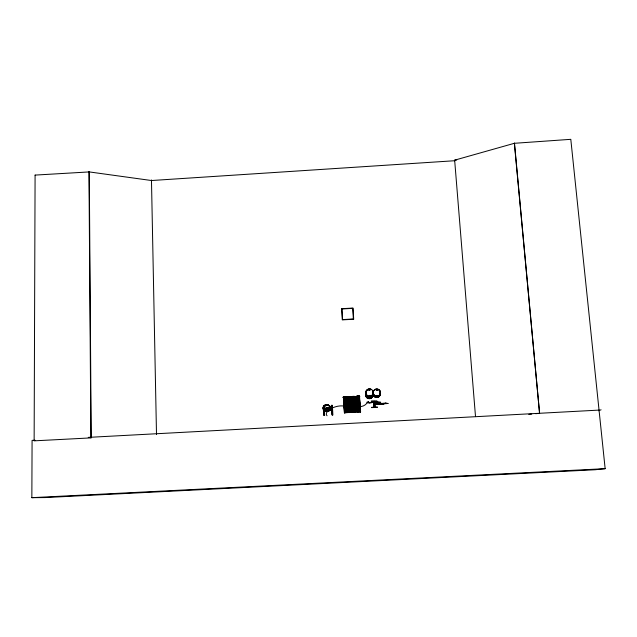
<?xml version="1.0" encoding="UTF-8"?>
<svg xmlns="http://www.w3.org/2000/svg" width="637" height="637" viewBox="0 0 637 637"><rect width="100%" height="100%" fill="white"/><g stroke="black" fill="none" stroke-linecap="round" stroke-linejoin="round"><path stroke-width="0.96" d="M535.653 413.708L539.579 413.325L514.362 143.301L570.8 139.328L605.15 468.673L595.237 469.748L44.94 497.577L31.85 497.672L32.081 440.382L35.035 440.223M35.091 175.095L34.135 440.844L91.21 437.882L89.268 171.918L35.091 175.095L35.465 175.462M359.125 405.435L358.695 406.103L357.946 405.833M346.305 406.127L345.875 406.796L345.127 406.525M377.144 389.613C375.957 388.482 375.846 391.269 377.064 390.266M376.937 389.605L376.793 390.29L376.268 389.924M377.176 390.178L377.168 389.748M376.786 395.84L377.184 395.681M377.343 395.76L376.738 395.545M369.755 389.701L369.476 390.123M369.914 389.86L369.794 389.446M327.617 409.655L327.705 409.265M327.832 410.332L327.92 410.443M330.189 406.828L329.52 410.276L330.093 406.86M371.562 407.33L377.383 407.003M373.792 401.358L374.062 407.194M374.015 404.081L374.19 403.046L374.11 404.606L383.888 404.033L374.102 404.543L374.07 403.962L385.568 403.38L374.333 404.129L374.269 404.654M374.062 404.527L374.166 403.579L374.644 403.675M374.11 404.606L374.23 403.635M374.277 404.583L374.341 404.169M374.667 403.141L374.596 404.049M374.564 404.463L374.691 403.547C373.975 403.707 375.177 404.041 374.349 404.097M374.962 401.851L373.497 402.019L374.954 402.098A5.016 0.47 -3.2 0 0 369.898 402.863L369.07 402.903L371.482 402.775C369.412 402.385 380.185 401.772 378.179 402.409L380.743 402.273L379.915 402.321A5.016 0.47 -3.2 0 0 374.978 402.114L373.505 402.114M374.628 404.455L374.747 404.105M374.914 404.145L374.261 404.407L386.229 403.516M374.795 407.154L374.437 401.326L374.835 407.131M377.016 401.214L371.188 401.206L377.008 401.135M378.521 403.699L380.464 403.54L378.434 404.041L380.353 404.073M378.577 403.635L378.585 403.699M356.983 396.365L355.932 396.612L356.951 397.448L358.886 397.321C361.935 395.688 356.648 396.509 358.082 396.278M348.941 396.827L349.132 396.771M383.681 403.834L383.816 403.285M385.616 403.197L386.317 403.213L386.141 403.707M386.237 403.579C393.021 402.958 376.149 404.455 381.985 403.484M386.285 403.332L385.624 403.261L388.164 403.476M350.358 406.247L350.382 405.737M353.384 405.435L353.36 405.944M368.99 389.541L369.548 390.019M369.707 389.916L369.428 389.326L369.006 389.852M369.38 395.521L369.922 395.346M369.412 395.593L369.993 395.641M324.416 406.51L326.279 405.371L324.058 406.191L323.206 408.556L323.827 410.14C325.26 411.996 328.111 411.709 329.576 410.204M324.066 406.191L323.23 408.58M323.652 408.636L324.424 406.494M327.402 404.702L324.639 405.299L327.434 404.567L329.855 406L330.484 408.659L328.875 411.016M324.774 409.639L325.34 409.503M325.364 409.559L324.926 408.484L324.392 408.516L324.838 409.647M329.926 409.01L329.655 408.229L330.189 408.206L330.515 409.328L324.711 409.296M360.001 411.932L358.878 397.201C361.744 395.394 353.877 395.872 356.943 397.321L358.273 412.051M327.06 411.319L329.464 410.117M350.35 406.231L349.49 406.525M353.384 405.45L354.252 405.156M330.093 408.508L328.644 410.658L326.017 411.207L323.771 409.894L323.214 407.489L325.523 405.005M330.547 409.257L324.822 409.352M374.07 404.017L374.094 403.221L374.747 403.181L374.094 403.444M330.173 406.955L328.238 404.853L325.268 404.726L322.744 407.457L323.381 410.188L325.929 411.661L328.875 411.008M357.811 396.533L358.082 396.318M345.302 405.634L345.127 406.541M358.121 404.941L357.946 405.849M369.747 390.091L368.775 389.772L369.731 389.318M326.001 405.283L326.08 405.713M345.19 397.177C343.263 396.851 349.745 397.05 344.824 396.843M349.283 396.803L347.205 396.915L348.248 397.799L349.108 411.566M345.31 405.65L345.787 405.554M354.18 406.342L354.387 405.236M358.121 404.949L359.133 405.45M344.943 396.708L344.418 396.915M348.248 397.799L350.175 397.671L351.043 396.716L349.227 396.477M353.216 396.27L351.377 396.74L352.436 397.568L354.363 397.44L355.271 396.485L353.336 396.397M539.579 413.325L514.473 143.038M327.115 411.263L325.467 411.008L324.201 410.029L323.668 408.62M353.288 397.345L353.583 397.217M357.66 396.381L358.058 396.325L356.8 396.397M598.477 410.738L601.089 409.806M324.05 405.689L324.599 415.412L323.954 415.443L323.461 405.793L324.074 405.689L324.599 415.412M514.362 143.301L454.722 160.142L454.77 160.723L151.479 180.526L89.268 171.918M324.552 408.811L330.348 408.5L329.512 408.014L324.352 408.349L324.822 409.32M325.22 409.543L324.926 408.484M344.139 398.021L346.074 397.894L346.839 397.018L346.082 398.014L344.147 398.141L343.017 397.321L344.394 397.066L343.009 397.201L344.139 398.021L345.405 412.744M350.812 396.676L351.847 412.362L350.82 396.676L347.157 397.098L348.256 397.918L350.183 397.791L351.051 396.843L348.718 396.923M350.39 405.753L349.418 405.427L349.347 406.446M354.172 406.326L353.352 405.928M327.307 404.774L329.647 406.103M346.114 396.939L345.78 396.962M347.189 410.65L346.257 396.819L346.719 396.899M351.895 412.354L348.543 412.585L347.691 396.771L348.949 412.561M349.052 411.574L348.041 396.867L348.455 396.843M349.88 396.74L351.29 412.402M350.621 396.676L351.449 412.386M353.193 412.33L352.731 412.362L351.664 396.676L355.008 396.445L356.043 412.139L354.992 396.453M353.686 412.298L352.221 396.644L352.675 396.612M354.061 396.509L351.385 396.867L352.444 397.687L354.371 397.568L355.279 396.612L354.291 396.501M359.061 396.23L359.515 396.198L360.598 411.892L357.253 412.115L356.171 396.437L356.624 396.405L357.668 412.091L356.616 396.357M346.679 396.907L347.762 412.577L344.426 412.808L343.383 397.13L343.837 397.106M345.899 396.939L346.831 412.641M347.547 412.577L346.48 396.803L347.396 412.601M349.1 412.553L349.562 412.521L348.495 397.83M349.872 397.719L350.883 412.426L351.329 412.394M355.072 412.195L355.454 412.171M356.091 412.131L355.701 412.155M360.152 411.916L360.566 411.892M326.271 408.19L325.324 408.301L326.16 408.723L329.329 408.413L328.214 408.086M348.097 396.74L349.052 396.485M349.02 396.763L349.586 396.747M343.447 397.13L344.466 412.808M350.008 396.716L351.075 412.402M352.07 396.652L352.962 412.338L355.892 412.131L354.777 396.349L355.494 410.196M352.42 396.62L353.527 412.298M352.269 396.644L353.368 412.322M354.753 396.453L355.43 408.237M356.21 396.437L357.325 412.115M356.37 396.405L359.284 396.103L360.415 411.892L359.284 396.103M358.567 396.262L359.961 410.945M359.101 396.23L360.16 410.937M344.625 412.784L344.689 409.838M344.84 412.784L343.829 398.085M345.031 412.768L344.259 398.045M348.765 412.537L347.675 396.883M349.299 412.529L348.335 397.814M352.938 412.338L351.879 396.54M353.145 412.338L352.102 396.525M355.271 412.171L354.283 397.456L355.382 411.191M357.89 412.075L357.054 397.353M359.658 411.948L358.79 397.209M528.782 414.384L531.728 414.098M373.473 401.406L373.847 407.202M323.97 415.435L323.508 405.777M456.705 160.014L454.651 160.15L475.513 416.63M344.569 396.835L345.493 397.09L344.585 396.978M344.649 412.76L343.582 396.994L346.496 396.907M352.882 396.525L353.774 396.501M357.389 396.134L358.273 396.079L357.405 396.445M356.943 397.321L358.878 397.201M350.477 398.26L348.033 398.42M354.889 398.037L352.221 398.197M344.163 405.498L347.061 405.307M348.272 405.275L351.17 405.092M355.366 404.845L352.46 405.028L355.366 404.861M356.975 404.806L359.881 404.614M344.275 407.091L347.173 406.9M348.383 406.868L351.282 406.685M355.47 406.438L352.572 406.621L355.478 406.454M359.993 406.207L357.086 406.398A14.181 10.67 45.5 0 0 367.302 402.465C367.445 404.439 367.175 400.442 367.318 402.321M348.471 408.285L351.377 408.094M352.667 408.062L355.565 407.871M348.582 409.878L351.481 409.695M352.779 409.655L355.677 409.464M357.293 409.408L360.2 409.225M348.654 410.945L351.552 410.754M355.749 410.531L352.85 410.722M357.365 410.475L360.271 410.284M341.647 308.682L353.041 308.077L353.694 319.264L342.284 319.87L341.655 308.746M341.981 308.977L352.739 308.34L353.36 318.97L342.587 319.599L341.989 309.033M374.07 403.054L374.723 402.998M374.086 403.285L374.755 403.348M374.763 403.651L374.11 403.707L374.07 403.038M326.295 408.245L328.238 408.142M324.4 408.723L324.934 408.691M329.663 408.436L330.197 408.405M324.766 409.384L327.179 409.257M377.399 407.33L371.578 407.64M331.988 410.403L331.957 409.838L324.313 410.26L324.368 410.881L331.988 410.371L328.182 410.682M324.313 410.212L331.949 409.917M324.337 410.722L331.996 410.483M332.219 414.95L331.766 405.283L332.363 405.315L332.88 414.974L332.219 414.95L331.877 405.331M88.248 437.388L90.223 437.277M91.202 437.229L599.202 410.093M31.85 497.672L605.15 468.673M350.883 412.426L349.944 397.719M378.434 404.057L380.353 404.009M345.931 396.939L346.958 412.625M375.089 407.139L374.747 401.334M325.515 405.028L328.19 405.108L330.054 407.003M330.42 408.97L330.189 408.206M329.52 406.103L330.117 408.548M345.787 405.538L346.313 406.143M329.655 408.229L330.46 409.312M331.726 405.355L332.235 415.006M343.709 398.682L346.584 398.388M343.821 397.058L344.537 407.879M368.608 402.218L368.568 401.589L368.656 403.054M374.333 403.85L385.648 403.189M358.559 397.249L359.594 410.969M357.253 397.345L358.121 410.093M356.8 397.377L357.755 410.117M356.386 396.294L357.476 412.067M354.124 397.488L355.072 411.215M354.053 397.496L355.016 411.215M352.747 397.592L353.686 411.319M352.675 397.599L353.67 411.319M347.913 396.755L348.917 411.582M346.154 397.926L347.077 411.637M345.772 397.942L346.767 411.661M344.458 398.045L345.302 410.785M344.004 398.077L344.935 411.789M356.505 397.982L359.395 397.791M151.471 179.953L156.503 434.593M88.957 171.544L90.884 437.818M327.036 415.762A10.988 5.024 -16.4 0 1 335.269 406.852A10.988 5.024 -16.4 0 1 347.547 409.48M372.94 392.249A3.687 3.663 26.4 0 1 371.204 396.628A3.687 3.663 26.4 0 1 366.562 395.657A3.742 3.718 26.4 0 1 366.657 390.855M366.697 390.935A3.687 3.663 26.4 0 0 366.562 395.657A3.742 3.718 26.4 0 0 371.236 396.62A3.742 3.718 26.4 0 0 372.995 392.177M368.282 389.908A3.687 3.663 26.4 0 1 370.185 389.804M365.837 393.061A3.663 3.631 26.7 0 0 369.635 397.44A3.663 3.631 26.7 0 0 372.884 392.679A3.663 3.639 26.7 0 1 369.643 397.377A3.663 3.639 26.7 0 1 365.837 392.989M372.613 390.863A3.758 3.734 26.1 0 1 370.201 396.58A3.758 3.734 26.1 0 1 365.813 392.137M367.422 389.78A3.758 3.734 26.1 0 0 366.132 391.222A3.703 3.679 26.1 0 1 366.713 390.473M368.297 389.358A3.758 3.734 26.1 0 1 371.164 389.573A3.711 3.679 26.1 0 0 368.313 389.358M372.573 390.919A3.703 3.679 26.1 0 1 370.193 396.556A3.703 3.679 26.1 0 1 365.861 392.177M368.313 389.438A3.703 3.679 26.1 0 1 371.132 389.645M368.266 389.804A3.742 3.718 26.4 0 1 370.201 389.701M372.581 390.839A3.711 3.679 26.1 0 1 370.193 396.485A3.711 3.679 26.1 0 1 365.861 392.097M366.179 391.19A3.711 3.679 26.1 0 1 367.445 389.772M372.979 394.462A3.647 3.615 27.3 0 1 368.624 398.213A3.647 3.615 27.3 0 1 366.1 393.021M372.948 394.821A3.639 3.615 27.6 0 1 368.6 398.555A3.607 3.583 27.6 0 1 366.1 393.387A3.639 3.615 27.6 0 0 368.6 398.555A3.607 3.583 27.6 0 0 372.924 394.813A3.631 3.607 27.6 0 1 368.6 398.563A3.631 3.607 27.6 0 1 366.084 393.403M373.035 394.016A3.663 3.631 27 0 1 368.656 397.783A3.663 3.631 27 0 1 366.116 392.575M379.74 391.54A3.647 3.615 28.1 0 1 378.306 396.787A3.647 3.615 28.1 0 1 373.258 394.645M376.483 389.9A3.647 3.615 28.1 0 1 377.43 389.979M373.218 395.012A3.631 3.599 28.3 0 0 377.805 397.329A3.631 3.599 28.3 0 0 380.09 392.766A3.615 3.583 28.3 0 1 377.805 397.281A3.615 3.583 28.3 0 1 373.242 394.98M377.375 390.362A3.631 3.599 28.3 0 0 376.427 390.29A3.615 3.583 28.3 0 1 377.375 390.354M378.402 389.828A3.663 3.631 27.9 0 1 379.174 395.832A3.663 3.631 27.9 0 1 373.306 394.199M375.615 389.613A3.663 3.631 27.9 0 1 377.502 389.51M347.261 408.301L344.362 408.492L347.261 408.317M360.088 407.608L357.182 407.815L360.088 407.624M347.364 409.894L344.466 410.085L347.372 409.909M347.436 410.961L344.537 411.152L347.444 410.976M328.151 407.911L326.2 408.014L326.431 408.572L328.366 408.46L328.151 407.911M366.434 394.526A3.703 3.679 25.8 0 0 372.828 394.176A3.703 3.679 25.8 0 0 369.293 388.833A3.703 3.679 25.8 0 0 366.434 394.526M373.362 393.762A3.679 3.647 27.6 0 0 379.596 395.059A3.679 3.647 27.6 0 0 377.574 389.04A3.679 3.647 27.6 0 0 373.362 393.762A3.663 3.631 27.6 0 0 379.58 395.083A3.663 3.631 27.6 0 0 377.558 389.096A3.663 3.631 27.6 0 0 373.37 393.793"/></g></svg>
